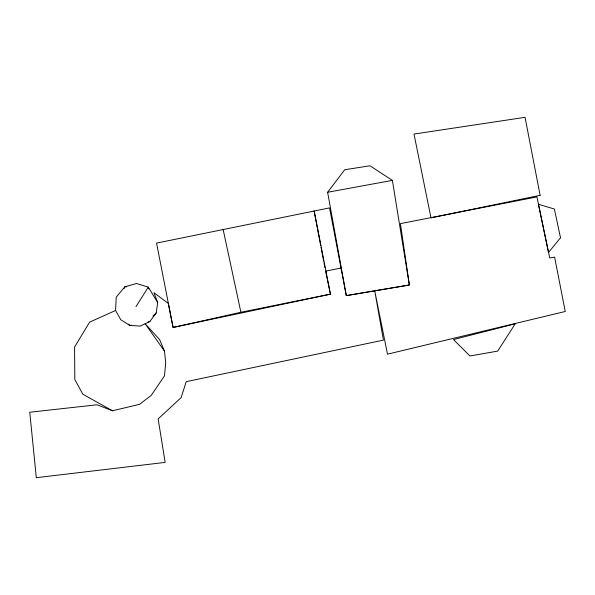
<?xml version="1.0" encoding="UTF-8"?>
<svg xmlns="http://www.w3.org/2000/svg" width="595" height="595" viewBox="0 0 595 595"><rect width="100%" height="100%" fill="white"/><g stroke="black" fill="none" stroke-linecap="round" stroke-linejoin="round"><path stroke-width="0.89" d="M115.564 310.464L116.241 297.106L124.853 286.797L136.508 283.517L148.281 287.14L157.682 302.535L156.21 312.955L149.873 321.553L140.242 326.09L129.717 325.406L120.778 319.746L115.564 310.464L89.644 322.126L74.583 347.026L74.814 379.521L82.854 394.24L112.514 410.773L139.572 404.317L151.234 395.37L164.48 375.899L165.715 362.653L164.48 351.11L159.601 339.559L145.121 323.71L164.48 351.11M124.191 288.493L124.853 286.797L126.653 286.827M112.514 410.773L97.007 404.771L29.75 412.246L36.317 477.681L165.157 462.397L158.136 418.917L181.118 397.639L186.213 381.67L383.433 340.124L374.709 290.762L387.501 354.166L565.25 311.483L554.614 257.137L549.735 257.933L536.943 196.908L400.413 223.623L409.36 284.99L346.297 295.633L327.622 192.267L344.713 169.739L369.956 165.774L392.38 180.382L409.36 284.99L346.297 295.633L329.548 207.893L156.552 243.102L173.078 327.443L330.456 294.161L314.145 210.95L320.727 245.623M152.945 316.116L156.21 312.955M327.637 280.899L330.456 294.161L240.901 312.271L173.078 327.443L168.326 303.443L153.941 292.688L157.682 302.535M325.577 271.179L341.091 268.003M148.118 321.888L149.873 321.553M327.622 192.267L392.38 180.382M131.532 325.212L129.717 325.406L128.49 324.111M135.965 306.693L148.281 287.14L148.81 288.865M223.118 229.402L240.901 312.271M325.762 272.064L327.265 279.129M321.077 247.453L323.673 261.138M324.015 262.968L324.885 267.527M515.211 323.821L497.665 351.11L469.924 355.974L453.509 339.559L515.211 323.821M560.497 237.777L548.501 252.496L538.415 204.263L554.384 209.024L560.497 237.777M540.119 195.324L430.988 217.852L414.001 134.076L525.058 117.319L540.119 195.324"/></g></svg>
